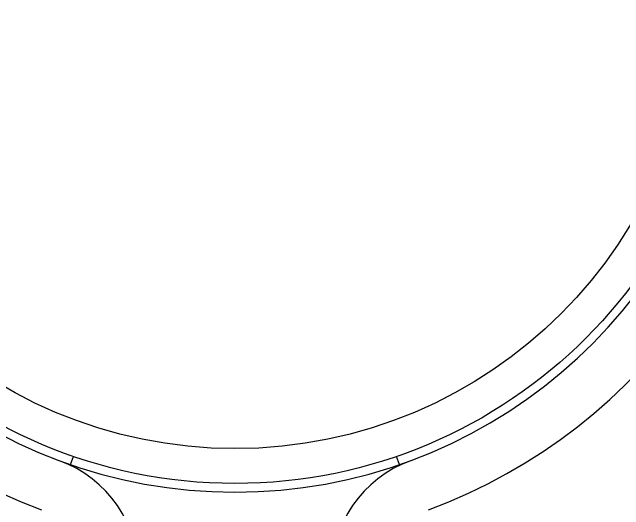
# Model space of a CAD drawing. Extents: x 1725261 to 1937680, y 860327 to 1571294.
# Drawn here: x 1846529 to 1847345, y 1247024 to 1247687 of the extents above; entities that cross this region are included whole.
import ezdxf

# ---------------------------------------------------------------- set-up
doc = ezdxf.new("R2010")
doc.units = 0
doc.header["$LTSCALE"] = 1000
doc.header["$MEASUREMENT"] = 0

msp = doc.modelspace()

# ---------------------------------------------------------------- linework, layer by layer
at = {"linetype": 'Continuous'}
for p, q in [((1846607.34, 1247083.84), (1846611.13, 1247094.82)), ((1847046.03, 1247083.84), (1847042.25, 1247094.82))]:
    msp.add_line(p, q, dxfattribs=at)
for radius in [662.11, 615.65]:
    msp.add_circle((1846826.69, 1247720.86), radius, dxfattribs=at)
for centre, radius, start, end in [((1846826.69, 1247720.86), 743.42, 110.31751, 249.68249), ((1846826.69, 1247720.86), 743.42, 290.31751, 69.68249), ((1846826.69, 1247720.86), 673.73, 109, 71), ((1846536.29, 1246936.54), 162.62, 0, 69.68249), ((1847117.09, 1246936.54), 162.62, 110.31751, 180)]:
    msp.add_arc(centre, radius, start, end, dxfattribs=at)

doc.saveas('drawing.dxf')
